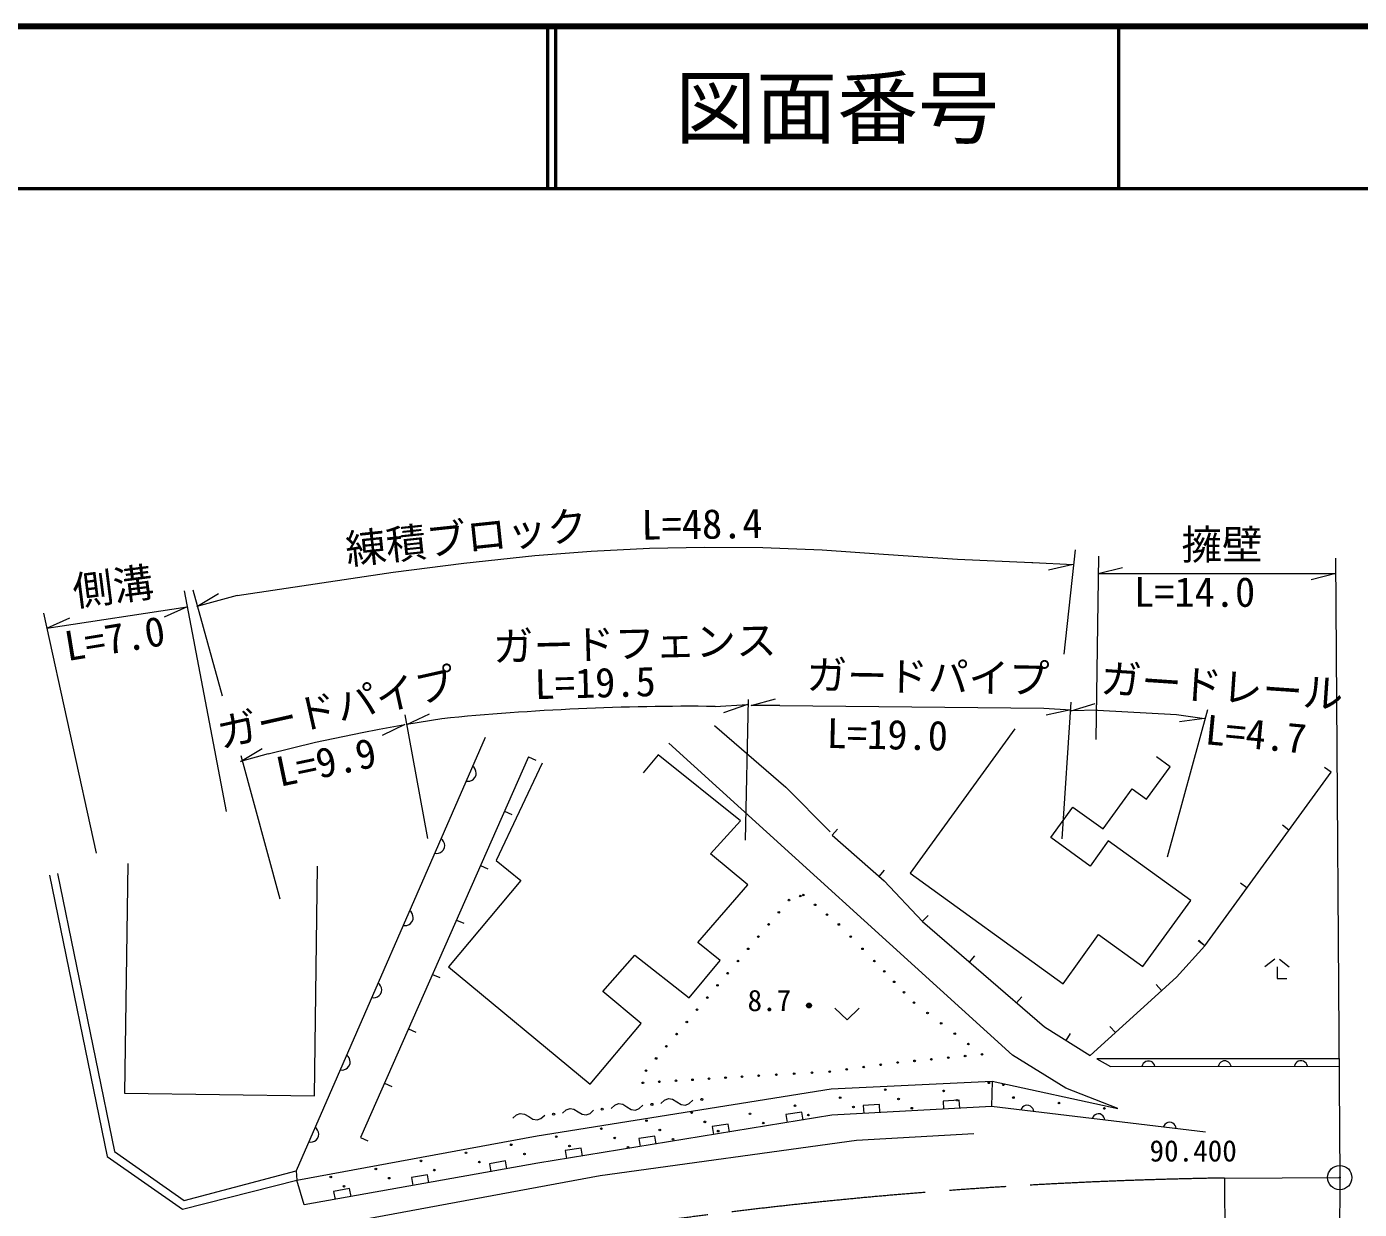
# Model space of a CAD drawing. Units: millimetres, scale not verified. Extents: x 40000 to 680000, y 20000 to 380000.
# Drawn here: x 476588 to 558868, y 306964 to 380000 of the extents above; entities that cross this region are included whole.
import ezdxf
from ezdxf.enums import TextEntityAlignment as Align

# ---------------------------------------------------------------- set-up
doc = ezdxf.new("R2010")
doc.units = ezdxf.units.MM
doc.header["$LTSCALE"] = 1000
doc.linetypes.add('CHAIN', pattern=[18.5, 12, -1.5, 3.5, -1.5])
for name, color, linetype, lineweight in [('M-BGD', 7, 'Continuous', 13), ('M-BMK', 2, 'CHAIN', 13), ('M-BMK-OTRS', 5, 'Continuous', 13), ('M-BMK-SRVR', 3, 'Continuous', 13), ('M-STR-HTXT', 7, 'Continuous', 13), ('M-TTL', 2, 'Continuous', 140), ('M-TTL-LINE', 7, 'Continuous', 50)]:
    doc.layers.add(name, color=color, linetype=linetype, lineweight=lineweight)
doc.layers.add('M-TTL-TXT', color=7, linetype='Continuous')
doc.styles.add('ＭＳ ゴシック', font='')
doc.styles.get('ＭＳ ゴシック').set_extended_font_data('MS Gothic')

msp = doc.modelspace()

# ---------------------------------------------------------------- linework, layer by layer
at = {"layer": 'M-BGD'}
for p, q in [((519052, 336846), (523459, 333026)), ((537597, 336647), (531140, 327721)), ((504888, 336096), (493217, 309353)), ((537453, 316476), (516234, 335749)), ((507576, 334909), (497196, 311396)), ((507576, 334909), (508033, 334707)), ((515583, 335031), (514661, 333912)), ((520650, 330951), (515583, 335031)), ((547190, 334300), (546339, 334916)), ((504209, 334241), (504115, 334326)), ((504277, 334146), (504209, 334241)), ((504328, 334014), (504277, 334146)), ((508408, 334517), (505579, 328516)), ((545736, 332291), (547190, 334300)), ((557120, 333959), (556716, 334253)), ((503715, 333409), (503841, 333398)), ((503841, 333398), (503957, 333413)), ((503957, 333413), (504088, 333464)), ((504088, 333464), (504183, 333532)), ((504183, 333532), (504268, 333626)), ((504268, 333626), (504332, 333773)), ((504343, 333899), (504328, 334014)), ((504332, 333773), (504343, 333899)), ((549330, 323243), (557120, 333959)), ((523459, 333026), (526202, 330284)), ((543056, 330453), (544849, 332932)), ((544849, 332932), (545736, 332291)), ((539813, 329921), (541180, 331810)), ((541180, 331810), (543056, 330453)), ((506093, 331550), (506550, 331348)), ((518808, 328911), (520650, 330951)), ((526325, 330076), (526656, 330451)), ((526325, 330076), (529522, 327255)), ((554524, 330387), (554119, 330681)), ((502264, 329784), (502170, 329869)), ((502238, 329075), (502323, 329169)), ((502332, 329689), (502264, 329784)), ((502323, 329169), (502387, 329316)), ((502383, 329557), (502332, 329689)), ((502398, 329442), (502383, 329557)), ((502387, 329316), (502398, 329442)), ((542243, 328164), (539813, 329921)), ((543370, 329722), (542243, 328164)), ((548462, 326038), (543370, 329722)), ((482826, 328315), (482637, 314132)), ((501770, 328952), (501896, 328941)), ((501896, 328941), (502012, 328956)), ((502012, 328956), (502143, 329007)), ((502143, 329007), (502238, 329075)), ((505579, 328516), (507093, 327265)), ((521111, 327002), (518808, 328911)), ((477995, 327595), (481568, 310232)), ((478485, 327696), (482018, 310527)), ((494360, 313976), (494549, 328159)), ((504610, 328191), (505067, 327989)), ((529213, 327528), (529544, 327903)), ((531140, 327721), (540576, 320895)), ((507093, 327265), (502636, 321931)), ((518018, 323448), (521111, 327002)), ((529522, 327255), (531904, 324748)), ((551927, 326815), (551523, 327109)), ((545507, 321952), (548462, 326038)), ((500319, 325327), (500225, 325411)), ((500386, 325232), (500319, 325327)), ((500438, 325100), (500386, 325232)), ((500453, 324984), (500438, 325100)), ((531890, 324762), (532253, 325107)), ((499825, 324495), (499951, 324484)), ((499951, 324484), (500066, 324499)), ((500066, 324499), (500198, 324550)), ((500198, 324550), (500293, 324618)), ((500293, 324618), (500378, 324712)), ((500378, 324712), (500442, 324858)), ((500442, 324858), (500453, 324984)), ((503127, 324832), (503585, 324631)), ((531904, 324748), (539426, 318229)), ((519400, 322329), (518018, 323448)), ((540576, 320895), (542772, 323930)), ((542772, 323930), (545507, 321952)), ((549330, 323243), (548926, 323537)), ((549330, 323243), (548959, 323578)), ((512161, 320421), (514135, 322659)), ((514135, 322659), (517491, 320026)), ((534799, 322239), (535126, 322617)), ((547575, 321300), (549330, 323243)), ((502636, 321931), (511371, 314695)), ((517491, 320026), (519400, 322329)), ((553640, 322421), (553040, 321941)), ((553790, 321941), (553790, 321221)), ((553940, 322421), (554540, 321941)), ((498374, 320870), (498280, 320954)), ((501644, 321473), (502102, 321272)), ((542247, 316473), (547575, 321300)), ((553790, 321221), (554390, 321221)), ((498121, 320041), (498253, 320093)), ((498253, 320093), (498348, 320161)), ((498348, 320161), (498433, 320255)), ((498441, 320775), (498374, 320870)), ((498433, 320255), (498497, 320401)), ((498493, 320643), (498441, 320775)), ((498508, 320527), (498493, 320643)), ((498497, 320401), (498508, 320527)), ((514530, 318447), (512161, 320421)), ((537709, 319717), (538036, 320095)), ((546662, 320473), (546326, 320843)), ((497880, 320038), (498006, 320026)), ((498006, 320026), (498121, 320041)), ((526486, 319389), (527236, 318669)), ((527236, 318669), (527986, 319389)), ((511371, 314695), (514530, 318447)), ((500161, 318114), (500619, 317913)), ((539426, 318229), (542247, 316473)), ((540766, 317395), (541030, 317820)), ((543808, 317888), (543472, 318258)), ((496428, 316413), (496334, 316497)), ((496496, 316318), (496428, 316413)), ((496548, 316186), (496496, 316318)), ((496563, 316070), (496548, 316186)), ((496551, 315944), (496563, 316070)), ((540744, 314439), (537453, 316476)), ((557609, 316255), (542653, 316265)), ((542653, 316265), (543496, 315783)), ((545528, 315963), (545480, 315883)), ((545608, 316043), (545528, 315963)), ((545688, 316092), (545608, 316043)), ((545784, 316124), (545688, 316092)), ((545912, 316124), (545784, 316124)), ((546008, 316092), (545912, 316124)), ((546088, 316044), (546008, 316092)), ((546168, 315965), (546088, 316044)), ((546216, 315885), (546168, 315965)), ((550233, 315973), (550185, 315892)), ((550313, 316053), (550233, 315973)), ((550393, 316101), (550313, 316053)), ((550489, 316133), (550393, 316101)), ((550617, 316133), (550489, 316133)), ((550713, 316101), (550617, 316133)), ((550793, 316054), (550713, 316101)), ((550873, 315974), (550793, 316054)), ((550921, 315894), (550873, 315974)), ((554939, 315982), (554891, 315902)), ((555018, 316062), (554939, 315982)), ((555098, 316110), (555018, 316062)), ((555194, 316142), (555098, 316110)), ((555322, 316143), (555194, 316142)), ((555418, 316111), (555322, 316143)), ((555498, 316063), (555418, 316111)), ((555579, 315983), (555498, 316063)), ((555627, 315903), (555579, 315983)), ((495934, 315581), (496060, 315569)), ((496060, 315569), (496176, 315584)), ((496176, 315584), (496308, 315636)), ((496308, 315636), (496403, 315704)), ((496403, 315704), (496487, 315798)), ((496487, 315798), (496551, 315944)), ((543496, 315783), (557612, 315811)), ((545480, 315883), (545448, 315787)), ((546248, 315789), (546216, 315885)), ((550185, 315892), (550154, 315796)), ((550954, 315798), (550921, 315894)), ((554891, 315902), (554859, 315806)), ((555659, 315807), (555627, 315903)), ((498679, 314755), (499136, 314554)), ((508113, 311501), (526267, 314406)), ((526267, 314406), (536192, 314890)), ((536192, 314890), (536164, 313318)), ((536192, 314890), (543957, 313186)), ((543957, 313186), (540744, 314439)), ((482637, 314132), (494360, 313976)), ((512894, 313407), (513134, 313493)), ((513134, 313493), (513387, 313456)), ((515750, 313505), (515978, 313714)), ((515978, 313714), (516219, 313801)), ((516219, 313801), (516472, 313764)), ((516472, 313764), (516737, 313603)), ((516737, 313603), (517002, 313443)), ((517255, 313406), (517496, 313492)), ((517496, 313492), (517724, 313702)), ((534170, 313708), (533172, 313653)), ((533172, 313653), (533199, 313154)), ((534198, 313209), (534170, 313708)), ((506595, 312592), (506824, 312801)), ((506824, 312801), (507064, 312888)), ((507064, 312888), (507317, 312851)), ((507317, 312851), (507582, 312690)), ((507582, 312690), (507848, 312530)), ((526303, 312772), (508143, 309808)), ((508341, 312579), (508570, 312789)), ((509680, 312899), (509901, 313102)), ((509901, 313102), (510134, 313186)), ((510134, 313186), (510379, 313150)), ((510379, 313150), (510635, 312995)), ((510635, 312995), (510892, 312839)), ((510892, 312839), (511137, 312804)), ((511137, 312804), (511370, 312887)), ((511370, 312887), (511591, 313090)), ((512665, 313197), (512894, 313407)), ((513387, 313456), (513652, 313296)), ((513652, 313296), (513918, 313135)), ((513918, 313135), (514171, 313098)), ((514171, 313098), (514411, 313184)), ((514411, 313184), (514639, 313394)), ((517002, 313443), (517255, 313406)), ((524446, 312976), (523459, 312815)), ((523459, 312815), (523540, 312321)), ((524527, 312482), (524446, 312976)), ((536164, 313318), (526303, 312772)), ((529240, 313435), (528242, 313380)), ((528242, 313380), (528269, 312881)), ((529268, 312936), (529240, 313435)), ((549362, 311737), (536164, 313317)), ((538010, 313193), (537966, 313102)), ((538067, 313267), (538010, 313193)), ((538156, 313337), (538067, 313267)), ((538241, 313375), (538156, 313337)), ((538340, 313395), (538241, 313375)), ((538467, 313380), (538340, 313395)), ((538559, 313337), (538467, 313380)), ((538632, 313280), (538559, 313337)), ((538702, 313191), (538632, 313280)), ((538740, 313106), (538702, 313191)), ((538761, 313007), (538740, 313106)), ((542409, 312666), (542366, 312575)), ((542466, 312740), (542409, 312666)), ((542555, 312810), (542466, 312740)), ((542640, 312848), (542555, 312810)), ((542739, 312869), (542640, 312848)), ((542866, 312853), (542739, 312869)), ((542958, 312810), (542866, 312853)), ((543032, 312753), (542958, 312810)), ((543102, 312664), (543032, 312753)), ((494483, 311955), (494389, 312040)), ((494551, 311860), (494483, 311955)), ((494602, 311729), (494551, 311860)), ((507848, 312530), (508101, 312493)), ((508101, 312493), (508341, 312579)), ((519906, 312235), (518919, 312073)), ((518919, 312073), (519000, 311580)), ((519987, 311741), (519906, 312235)), ((543140, 312579), (543102, 312664)), ((543160, 312480), (543140, 312579)), ((546808, 312140), (546765, 312048)), ((546866, 312213), (546808, 312140)), ((546955, 312283), (546866, 312213)), ((547040, 312322), (546955, 312283)), ((547139, 312342), (547040, 312322)), ((547266, 312327), (547139, 312342)), ((547357, 312284), (547266, 312327)), ((547431, 312226), (547357, 312284)), ((547501, 312137), (547431, 312226)), ((547539, 312052), (547501, 312137)), ((547560, 311953), (547539, 312052)), ((493268, 308763), (508113, 311501)), ((493989, 311124), (494115, 311112)), ((494115, 311112), (494231, 311127)), ((494231, 311127), (494362, 311179)), ((494362, 311179), (494457, 311247)), ((494457, 311247), (494542, 311341)), ((494542, 311341), (494606, 311487)), ((494617, 311613), (494602, 311729)), ((494606, 311487), (494617, 311613)), ((497196, 311396), (497653, 311195)), ((511990, 309047), (527818, 311241)), ((515366, 311493), (514379, 311332)), ((514379, 311332), (514460, 310839)), ((515447, 311000), (515366, 311493)), ((527818, 311241), (535063, 311639)), ((481568, 310232), (486207, 306972)), ((482018, 310527), (486304, 307515)), ((510826, 310752), (509839, 310591)), ((509839, 310591), (509920, 310098)), ((510907, 310259), (510826, 310752)), ((508143, 309808), (493718, 307234)), ((506143, 309959), (505159, 309783)), ((505159, 309783), (505247, 309291)), ((506231, 309467), (506143, 309959)), ((483862, 303858), (511990, 309047)), ((486207, 306972), (493268, 308763)), ((486304, 307515), (493217, 309353)), ((493217, 309353), (493268, 308763)), ((493718, 307234), (493268, 308763)), ((501335, 309101), (500351, 308925)), ((500351, 308925), (500438, 308433)), ((501423, 308609), (501335, 309101)), ((496527, 308243), (495542, 308067)), ((495542, 308067), (495630, 307575)), ((496614, 307751), (496527, 308243))]:
    msp.add_line(p, q, dxfattribs=at)
for centre, radius in [((523659, 326061), 50), ((524349, 326312), 50), ((524537, 326374), 50), ((523028, 325309), 50), ((525268, 325769), 50), ((526000, 325163), 50), ((522397, 324557), 50), ((526731, 324557), 50), ((521765, 323804), 50), ((527462, 323804), 50), ((521134, 323052), 50), ((528193, 323052), 50), ((520503, 322300), 50), ((528925, 322300), 50), ((519872, 321548), 50), ((529536, 321658), 50), ((530147, 321015), 50), ((518609, 320043), 50), ((519240, 320796), 50), ((530758, 320373), 50), ((517978, 319291), 50), ((524891, 319555), 150), ((524891, 319555), 90), ((524891, 319555), 30), ((531369, 319730), 50), ((517346, 318539), 50), ((532209, 319091), 50), ((533049, 318451), 50), ((516715, 317787), 50), ((533889, 317812), 50), ((516084, 317035), 50), ((534729, 317173), 50), ((515452, 316282), 50), ((530367, 316032), 50), ((531407, 316132), 50), ((532448, 316232), 50), ((533488, 316333), 50), ((534529, 316433), 50), ((535569, 316533), 50), ((514821, 315530), 50), ((519737, 315091), 50), ((520758, 315154), 50), ((521779, 315217), 50), ((522876, 315280), 50), ((523973, 315342), 50), ((525070, 315405), 50), ((526167, 315468), 50), ((527217, 315609), 50), ((528267, 315750), 50), ((529317, 315891), 50), ((514633, 314778), 50), ((515654, 314841), 50), ((516675, 314903), 50), ((517696, 314966), 50), ((518716, 315029), 50), ((529599, 314354), 50), ((533203, 314279), 50), ((535988, 314776), 50), ((536893, 314655), 50), ((515195, 313449), 62), ((518279, 313757), 62), ((526814, 313857), 50), ((530419, 313782), 50), ((534024, 313707), 50), ((537511, 313868), 50), ((540319, 313532), 50), ((509125, 312844), 62), ((512128, 313144), 60), ((517640, 312939), 50), ((521245, 312864), 50), ((524030, 313361), 50), ((524850, 312789), 50), ((527634, 313286), 50), ((531239, 313211), 50), ((543127, 313196), 50), ((512072, 311945), 50), ((514856, 312442), 50), ((515676, 311870), 50), ((518461, 312367), 50), ((519281, 311795), 50), ((522066, 312292), 50), ((509287, 311448), 50), ((512892, 311373), 50), ((516497, 311298), 50), ((503718, 310455), 50), ((506503, 310952), 50), ((507323, 310380), 50), ((510107, 310876), 50), ((513712, 310801), 50), ((498149, 309461), 50), ((500934, 309958), 50), ((501754, 309386), 50), ((504539, 309883), 50), ((495365, 308964), 50), ((498970, 308889), 50), ((496185, 308392), 50)]:
    msp.add_circle(centre, radius, dxfattribs=at)
at = {"layer": 'M-BMK'}
msp.add_line((550540, 308899), (557658, 308927), dxfattribs=at)
msp.add_arc((555181, 18858), 290078, 90.91681, 108.05011, dxfattribs=at)
at = {"layer": 'M-BMK-OTRS'}
for p, q in [((557398, 347179), (557658, 308927)), ((557658, 308927), (557521, 263125))]:
    msp.add_line(p, q, dxfattribs=at)
at = {"layer": 'M-BMK-SRVR'}
for radius in [750, 30]:
    msp.add_circle((557658, 308927), radius, dxfattribs=at)
at = {"layer": 'M-STR-HTXT'}
for p, q in [((540637, 341258), (541352, 347691)), ((542754, 347302), (542601, 335978)), ((538717, 346905), (541202, 346792)), ((541202, 346792), (539684, 346441)), ((542739, 346222), (544248, 346609)), ((542739, 346222), (557406, 346222)), ((557406, 346222), (555898, 345834)), ((486320, 345156), (488896, 331539)), ((488683, 338660), (486876, 345211)), ((487102, 344195), (488438, 344994)), ((489587, 344872), (487102, 344195)), ((477827, 342845), (486505, 344175)), ((486505, 344175), (485086, 343533)), ((477621, 343783), (480873, 328969)), ((477827, 342845), (479246, 343488)), ((520968, 329759), (521149, 338441)), ((521326, 338080), (522826, 338500)), ((540525, 329840), (541084, 338294)), ((541076, 337746), (542566, 338200)), ((501351, 329866), (499964, 337493)), ((500053, 336908), (501466, 337563)), ((519099, 338022), (521091, 338139)), ((521091, 338139), (519618, 337631)), ((523084, 338080), (521326, 338080)), ((523084, 338080), (539395, 337912)), ((539395, 337912), (541054, 337811)), ((541054, 337811), (539531, 337483)), ((542693, 337783), (541076, 337746)), ((542693, 337783), (547581, 337526)), ((547015, 328732), (549510, 337841)), ((547581, 337526), (549308, 337268)), ((498353, 336615), (499936, 336908)), ((499936, 336908), (498537, 336222)), ((502221, 337260), (500053, 336908)), ((549308, 337268), (547763, 337074)), ((489797, 334623), (491132, 335426)), ((491497, 335091), (489797, 334623)), ((492239, 326114), (489823, 334974)), ((550540, 308899), (550736, 280125))]:
    msp.add_line(p, q, dxfattribs=at)
for points in [[(489587, 344872), (499216, 346310), (503581, 346873), (507958, 347335), (511445, 347609), (515043, 347789), (518445, 347860), (522047, 347830), (525702, 347685), (529494, 347432), (534060, 347120), (538655, 346908), (538717, 346905)], [(491497, 335091), (494411, 335806), (497303, 336413), (498353, 336615)]]:
    msp.add_lwpolyline(points, dxfattribs=at)
msp.add_arc((517615, 183550), 154479, 89.44983, 95.71921, dxfattribs=at)
at = {"layer": 'M-TTL'}
msp.add_line((680000, 380000), (40000, 380000), dxfattribs=at)
at = {"layer": 'M-TTL-LINE'}
for p, q in [((508747, 380000), (508747, 370000)), ((509247, 380000), (509247, 370000)), ((543997, 380000), (543997, 370000)), ((40000, 370000), (680000, 370000))]:
    msp.add_line(p, q, dxfattribs=at)

# ---------------------------------------------------------------- texts
at = {"layer": 'M-BGD', "style": 'ＭＳ ゴシック'}
for s, p in [('8.7', (521095, 318809)), ('90.400', (545914, 309523))]:
    msp.add_text(s, height=1320, dxfattribs=at).set_placement(p, align=Align.BOTTOM_LEFT)
at = {"layer": 'M-STR-HTXT', "style": 'ＭＳ ゴシック'}
for s, rotation, p in [('練積ブロック', 6, (496433, 346239)), ('L=48.4', 0.8, (514560, 347769)), ('側溝', 7.3, (479624, 343656)), ('L=7.0', 9.3, (479186, 340275)), ('ガードフェンス', 1.4, (505417, 340245)), ('ガードパイプ', 12.6, (488704, 334908)), ('ガードパイプ', 359, (524712, 338526)), ('ガードレール', 356.1, (542811, 338324)), ('L=19.5', 1.5, (507984, 337919)), ('L=4.7', 354.6, (549240, 335147)), ('L=19.0', 358.7, (525954, 334912)), ('L=9.9', 11.8, (492325, 332516))]:
    msp.add_text(s, height=1833, rotation=rotation, dxfattribs=at).set_placement(p, align=Align.BOTTOM_LEFT)
for s, p in [('擁壁', (547892, 346547)), ('L=14.0', (544957, 343623))]:
    msp.add_text(s, height=1833, dxfattribs=at).set_placement(p, align=Align.BOTTOM_LEFT)
at = {"layer": 'M-TTL-TXT', "style": 'ＭＳ ゴシック'}
msp.add_text('図面番号', height=3666, dxfattribs=at).set_placement((526622, 375000), align=Align.MIDDLE_CENTER)

doc.saveas('drawing.dxf')
